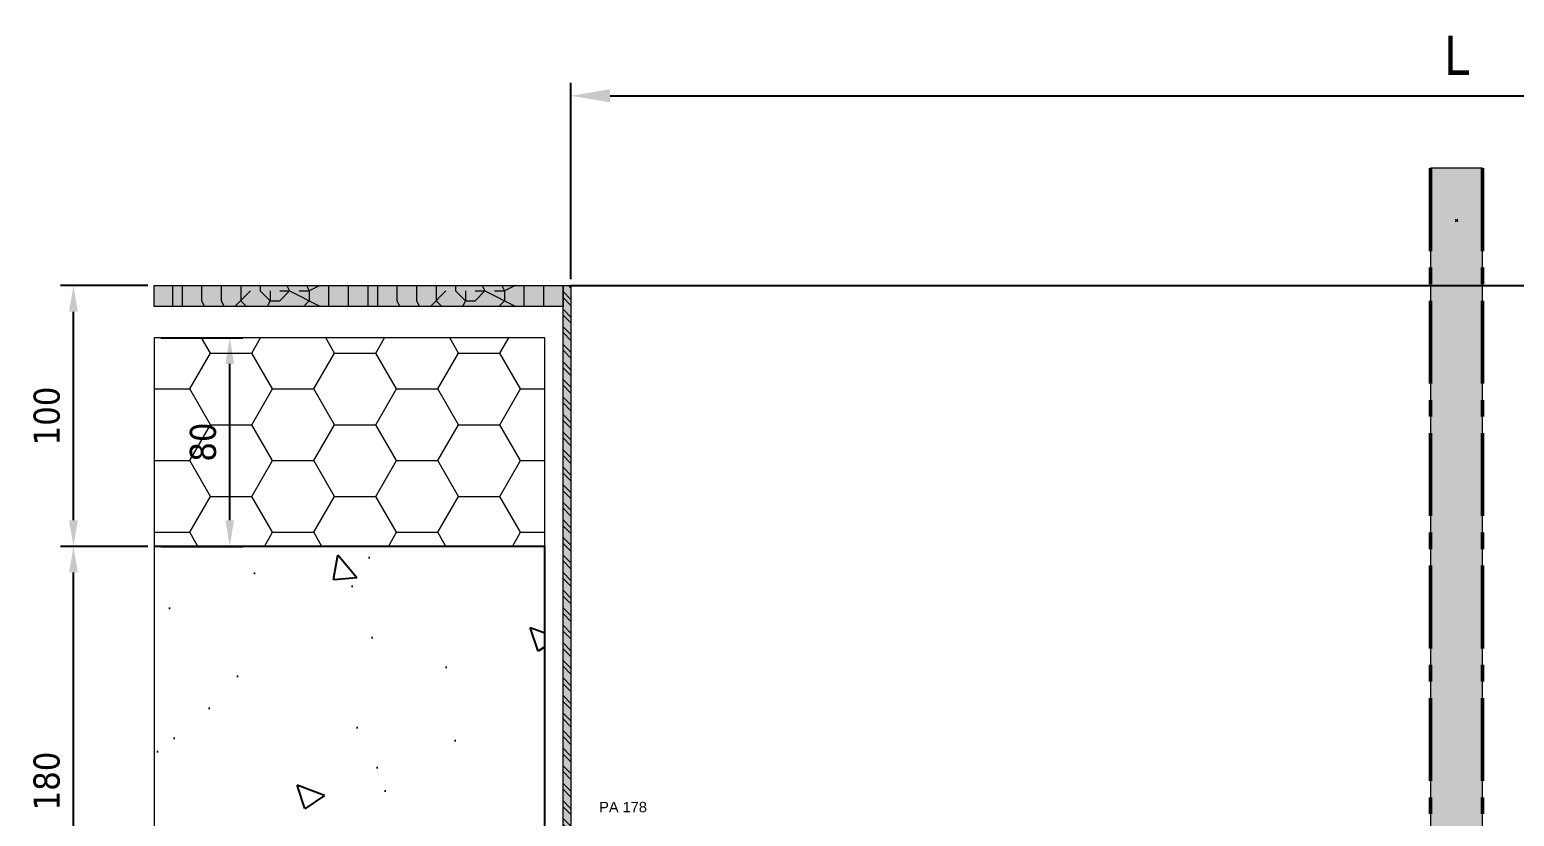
# Model space of a CAD drawing. Header units: millimetres. Extents: x -20000 to 230000, y -17405 to 24510.
# Drawn here: x 54452 to 55022, y -5776 to -5474 of the extents above; entities that cross this region are included whole.
import ezdxf
from ezdxf.enums import TextEntityAlignment as Align

# ---------------------------------------------------------------- set-up
doc = ezdxf.new("R2010")
doc.units = ezdxf.units.MM
doc.header["$PDMODE"] = 35
doc.header["$PDSIZE"] = 0.5
doc.linetypes.add('AXES', pattern=[50.800000000000004, 31.75, -6.35, 6.35, -6.35])
doc.layers.get('0').update_dxf_attribs({"lineweight": 13})
doc.layers.get('Defpoints').update_dxf_attribs({"true_color": 0xc2a584})
doc.layers.add('0 - Invisible', color=43, linetype='Continuous', lineweight=0, plot=False)
for name, color, linetype, lineweight in [('1 - Aluminium', 150, 'Continuous', 13), ('1 - Axe', 1, 'AXES', 0), ('1 - BETON', 251, 'Continuous', 25), ('1 - Bois', 44, 'Continuous', 13), ('1 - Cotation', 32, 'Continuous', 13), ('1 - Isolant', 132, 'Continuous', 13)]:
    doc.layers.add(name, color=color, linetype=linetype, lineweight=lineweight)
doc.layers.add('1 - Cache', color=7, linetype='Continuous', lineweight=0, true_color=0xffffff)
doc.styles.get("Standard").update_dxf_attribs({"font": 'ARIALUNI.TTF'})
doc.styles.add('Texte Poralu', font='tahomabd.ttf')
doc.dimstyles.new('100 - 1000', dxfattribs={"dimtxt": 15, "dimasz": 15, "dimexe": 5, "dimexo": 2.5, "dimgap": 8, "dimtad": 1, "dimdec": 1, "dimtxsty": 'Texte Poralu', "dimcen": 10, "dimazin": 0, "dimtfac": 1, "dimtdec": 1, "dimtmove": 0, "dimatfit": 3, "dimfxl": 1, "dimarcsym": 0})
doc.dimstyles.new('30 - 1000', dxfattribs={"dimtxt": 10, "dimasz": 10, "dimexe": 5, "dimexo": 2.5, "dimgap": 5, "dimtad": 1, "dimdec": 1, "dimtxsty": 'Texte Poralu', "dimcen": 5, "dimazin": 0, "dimtfac": 1, "dimtdec": 1, "dimtmove": 0, "dimatfit": 3, "dimfxl": 1, "dimarcsym": 0})

# ---------------------------------------------------------------- blocks, each defined once
blk = doc.blocks.new('*U841')
at = {"layer": '1 - Isolant'}
h = blk.add_hatch(dxfattribs=at)
h.set_pattern_fill('HONEY', color=256, scale=5, style=0)
h.set_pattern_definition([(0, (110.0000906813123, 79.99999999999812), (23.8125, 13.748153225), [15.875, -31.75]), (120, (110.0000906813123, 79.99999999999812), (-23.81249994797095, 13.74815331511695), [15.87499999999995, -31.7499999999999]), (59.99999999999999, (110.0000906813123, 79.99999999999812), (5.202904551637744e-08, 27.49630654011694), [-31.75, 15.875])])
h.paths.add_polyline_path([(-149.9999933903616, 0), (0, -9.094947017729282e-13), (-8.952838470577262e-13, 79.99999999999818), (-149.9999933903625, 79.99999999999906)])
at = {"layer": '0 - Invisible'}
blk.add_lwpolyline([(-149.9999933903625, 79.99999999999906), (-149.9999933903616, 0)], dxfattribs=at)
at = {"layer": '1 - Isolant'}
blk.add_lwpolyline([(-149.9999933903616, 0), (0, 0), (0, 0), (0, -9.094947017729282e-13), (-8.952838470577262e-13, 79.99999999999818), (-149.9999933903625, 79.99999999999906)], dxfattribs=at)
blk = doc.blocks.new('*U899')
for tag, p in [('PA1', (-319.999915530876, 123)), ('PA2', (319.9999155310297, 123))]:
    blk.add_attdef(tag, text='', height=4).set_placement(p, align=Align.MIDDLE_CENTER)
blk = doc.blocks.new('*D1056')
at = {"layer": '1 - Cotation', "color": 0, "lineweight": -2, "transparency": 16777216}
for p, q in [((54660.00011916106, -5569.571588351111), (54660.00011916106, -5494.256614634793)), ((55339.9999502224, -5569.571588351122), (55339.9999502224, -5494.256614634793)), ((54675.00011916106, -5499.256614634793), (55324.9999502224, -5499.256614634793))]:
    blk.add_line(p, q, dxfattribs=at)
at = {"layer": '1 - Cotation', "color": 0, "transparency": 16777216}
for points in [[(54675.00011916106, -5496.756614634793), (54675.00011916106, -5501.756614634793), (54660.00011916106, -5499.256614634793)], [(55324.9999502224, -5496.756614634793), (55324.9999502224, -5501.756614634793), (55339.9999502224, -5499.256614634793)]]:
    blk.add_solid(points, dxfattribs=at)
at = {"layer": 'Defpoints', "color": 0, "transparency": 16777216}
for p in [(55339.9999502224, -5499.256614634793), (54660.00011916106, -5572.071588351111), (55339.9999502224, -5572.071588351122)]:
    blk.add_point(p, dxfattribs=at)
at = {"layer": '1 - Cotation', "color": 0, "transparency": 16777216, "insert": (55000.00003469173, -5483.756614634793), "char_height": 15, "attachment_point": 5, "style": 'Texte Poralu'}
blk.add_mtext('L', dxfattribs=at)
blk = doc.blocks.new('*U833')
at = {"layer": '1 - BETON'}
h = blk.add_hatch(dxfattribs=at)
h.set_pattern_fill('CONCRETE', color=256, scale=15, style=0, pattern_type=2)
h.set_pattern_definition([(49.99999999999999, (-50.00000000000003, -20.00000000000003), (107.589027390113, -9.412820247389266), [11.25, -123.75]), (355, (-50.00000000000003, -20.00000000000003), (-20.81270004195, 112.8288200550018), [9, -99]), (100.4514, (-41.03424800000003, -20.78440100000002), (86.77640725710323, 103.415931309143), [9.5610285, -105.1713168]), (46.18420000000002, (-50.00000000000003, 9.999999999999977), (160.0861572938467, -24.82785214935271), [16.87499999999996, -185.6249999999997]), (96.6356, (-36.65948825000003, 7.931003949999974), (140.1994058323055, 146.1176806350663), [14.3415432, -157.75695]), (351.1842, (-50.00000000000003, 9.999999999999977), (140.1992917700441, 146.1177901387987), [13.5, -148.5]), (21, (-35.00000000000003, 2.499999999999975), (89.53605781776925, -60.39283359980082), [11.25, -123.75]), (326.0000000000001, (-35.00000000000003, 2.499999999999975), (36.49729978823726, 108.772506757028), [9, -99]), (71.4514, (-27.53866505000002, -2.532740900000025), (126.0333942872235, 48.37957450649286), [9.5610285, -105.1713168]), (37.50000000000001, (-50.00000000000003, -20.00000000000003), (1.8239782975936, 49.93407807469672), [0, -97.8, 0, -100.5, 0, -99.375]), (7.499999999999999, (-50.00000000000003, -20.00000000000003), (39.46043061632229, 59.16175678235403), [0, -57.3, 0, -95.55, 0, -37.875]), (327.5, (-83.45000000000003, -20.00000000000003), (80.07336542586135, -3.383230760156963), [0, -37.5, 0, -117, 0, -155.25]), (317.5, (-98.45000000000003, -20.00000000000003), (87.47792540135794, 15.01574734984766), [0, -48.75, 0, -77.69999999999999, 0, -110.25])])
h.paths.add_polyline_path([(150, 179.9999999999999), (150, 0), (0, 0), (0, 180)])
at = {"layer": '0 - Invisible'}
blk.add_lwpolyline([(150, 179.9999999999999), (150, 0)], dxfattribs=at)
at = {"layer": '1 - BETON'}
blk.add_lwpolyline([(150, 0), (0, 0), (0, 180), (150, 179.9999999999999)], dxfattribs=at)
blk = doc.blocks.new('*D1057')
at = {"layer": 'Defpoints', "color": 0, "lineweight": -2, "transparency": 16777216}
for p, q in [((54497.5, -5672.071593255383), (54463.97946895147, -5672.071593255383)), ((54468.97946895147, -5842.071593255383), (54468.97946895147, -5682.071593255383)), ((54497.5, -5852.071593255383), (54463.97946895147, -5852.071593255383))]:
    blk.add_line(p, q, dxfattribs=at)
at = {"layer": 'Defpoints', "color": 0, "transparency": 16777216}
for p in [(54468.97946895147, -5672.071593255383), (54500, -5672.071593255383), (54500, -5852.071593255383)]:
    blk.add_point(p, dxfattribs=at)
for points in [[(54467.3128022848, -5682.071593255383), (54470.64613561813, -5682.071593255383), (54468.97946895147, -5672.071593255383)], [(54467.3128022848, -5842.071593255383), (54470.64613561813, -5842.071593255383), (54468.97946895147, -5852.071593255383)]]:
    blk.add_solid(points, dxfattribs=at)
at = {"layer": 'Defpoints', "color": 0, "transparency": 16777216, "insert": (54458.7511277829, -5762.071593255375), "char_height": 10, "attachment_point": 5, "rotation": 90, "style": 'Texte Poralu'}
blk.add_mtext('180', dxfattribs=at)
blk = doc.blocks.new('*D1061')
at = {"layer": 'Defpoints', "color": 0, "lineweight": -2, "transparency": 16777216}
for p, q in [((54497.49984736393, -5572.072001772911), (54463.97946895147, -5572.072001772911)), ((54468.97946895147, -5662.071593255383), (54468.97946895147, -5582.072001772911)), ((54497.5, -5672.071593255383), (54463.97946895147, -5672.071593255383))]:
    blk.add_line(p, q, dxfattribs=at)
at = {"layer": 'Defpoints', "color": 0, "transparency": 16777216}
for p in [(54468.97946895147, -5572.072001772911), (54499.99984736393, -5572.072001772911), (54500, -5672.071593255383)]:
    blk.add_point(p, dxfattribs=at)
for points in [[(54467.3128022848, -5582.072001772911), (54470.64613561813, -5582.072001772911), (54468.97946895147, -5572.072001772911)], [(54467.3128022848, -5662.071593255383), (54470.64613561813, -5662.071593255383), (54468.97946895147, -5672.071593255383)]]:
    blk.add_solid(points, dxfattribs=at)
at = {"layer": 'Defpoints', "color": 0, "transparency": 16777216, "insert": (54458.77463349143, -5622.071797514139), "char_height": 10, "attachment_point": 5, "rotation": 90, "style": 'Texte Poralu'}
blk.add_mtext('100', dxfattribs=at)
blk = doc.blocks.new('*U844')
at = {"layer": '1 - Aluminium'}
h = blk.add_hatch(dxfattribs=at)
h.set_pattern_fill('ANSI32,_I', color=256, scale=0.5, style=2)
h.set_pattern_definition([(45, (-67442.98265020993, -44957.63873603865), (-3.367596045400933, 3.367596045400933), []), (45, (-67440.73758520994, -44957.63873603865), (-3.367596045400933, 3.367596045400933), [])])
h.paths.add_polyline_path([(0, 0), (3, 0), (3, 280.0000049042504), (0, 280.0000049042504)])
at = {"layer": '1 - Cache'}
h = blk.add_hatch(color=256, dxfattribs=at)
h.dxf.hatch_style = 2
h.paths.add_polyline_path([(0, 0), (3, 0), (3, 280.0000049042504), (0, 280.0000049042504)])
at = {"layer": '1 - Aluminium'}
blk.add_lwpolyline([(0, 0), (3, 0), (3, 280.0000049042504), (0, 280.0000049042504)], close=True, dxfattribs=at)
blk = doc.blocks.new('*U843')
at = {"layer": '1 - Bois'}
h = blk.add_hatch(dxfattribs=at)
h.set_pattern_fill('352', color=256, scale=75, style=0, pattern_type=2)
h.set_pattern_definition([(0, (158.2501443578496, -17), (75, 75), [22.5, -52.5]), (0, (158.2501443578496, -13.25), (75, 75), [22.5, -52.5]), (0, (162.0001443578496, -5.75), (75, 75), [15, -60]), (0, (165.7501443578496, 1.75), (75, 75), [11.25, -63.75]), (0, (165.7501443578496, 9.25), (75, 75), [7.5, -67.5]), (0, (147.0001443578496, 16.75), (75, 75), [3.75, -18.75, 3.75, -48.75]), (0, (158.2501443578496, 20.5), (75, 75), [3.75, -30, 11.25, -30]), (0, (173.2501443578496, 24.25), (75, 75), [3.75, -3.75, 3.75, -63.75]), (0, (169.5001443578496, 28), (75, 75), [3.75, -71.25]), (0, (165.7501443578496, 35.5), (75, 75), [11.25, -63.75]), (0, (165.7501443578496, 43), (75, 75), [15, -60]), (0, (162.0001443578496, 50.5), (75, 75), [18.75, -22.5, 3.75, -30]), (90, (132.0001443578496, 5.5), (-74.99999999999999, 75), [3.75, -7.5, 18.75, -45]), (90, (135.7501443578496, 13), (-74.99999999999999, 75), [3.75, -3.75, 11.25, -56.25]), (90, (139.5001443578496, 43), (-74.99999999999999, 75), [7.5, -67.5]), (90, (143.2501443578496, 13), (-74.99999999999999, 75), [15, -22.5, 3.75, -33.75]), (90, (147.0001443578496, 54.25), (-74.99999999999999, 75), [3.75, -71.25]), (90, (150.7501443578496, 16.75), (-74.99999999999999, 75), [11.25, -63.75]), (90, (158.2501443578496, 20.5), (-74.99999999999999, 75), [7.5, -67.5]), (90, (165.7501443578496, 20.5), (-74.99999999999999, 75), [3.75, -11.25, 11.25, -48.75]), (90, (169.5001443578496, 24.25), (-74.99999999999999, 75), [3.75, -71.25]), (90, (173.2501443578496, 9.25), (-74.99999999999999, 75), [10.5, -64.5]), (90, (177.0001443578496, -5.75), (-74.99999999999999, 75), [7.5, -67.5]), (90, (184.5001443578496, 24.25), (-74.99999999999999, 75), [3.75, -71.25]), (90, (192.0001443578496, 20.5), (-74.99999999999999, 75), [11.25, -63.75]), (90, (199.5001443578496, 20.5), (-74.99999999999999, 75), [11.25, -63.75]), (45, (188.2501443578496, -9.5), (8.326672684688674e-15, 75.00000000142686), [5.30325, -5.30325, 5.30325, -90.15626715]), (45, (173.2501443578496, 9.25), (8.326672684688674e-15, 75.00000000142686), [10.6065, -95.45951715]), (45, (143.2501443578496, 46.75), (8.326672684688674e-15, 75.00000000142686), [10.6065, -95.45951715]), (45, (158.2501443578496, 28), (8.326672684688674e-15, 75.00000000142686), [10.6065, -95.45951715]), (45, (162.0001443578496, 13), (8.326672684688674e-15, 75.00000000142686), [10.6065, -95.45951715]), (45, (184.5001443578496, -2), (8.326672684688674e-15, 75.00000000142686), [10.6065, -95.45951715]), (45, (177.0001443578496, 1.75), (8.326672684688674e-15, 75.00000000142686), [15.9099, -90.15611715]), (45, (154.5001443578496, 35.5), (8.326672684688674e-15, 75.00000000142686), [5.30325, -100.76276715]), (45, (150.7501443578496, 43), (8.326672684688674e-15, 75.00000000142686), [5.30325, -100.76276715]), (45, (180.7501443578496, 43), (8.326672684688674e-15, 75.00000000142686), [5.30325, -100.76276715]), (45, (150.7501443578496, 5.5), (8.326672684688674e-15, 75.00000000142686), [5.30325, -100.76276715]), (45, (192.0001443578496, 31.75), (8.326672684688674e-15, 75.00000000142686), [5.30325, -100.76276715]), (45, (165.7501443578496, 24.25), (8.326672684688674e-15, 75.00000000142686), [5.30325, -100.76276715]), (45, (173.2501443578496, 31.75), (8.326672684688674e-15, 75.00000000142686), [5.30325, -100.76276715]), (135, (169.5001443578496, 16.75), (-75.00000000142686, 8.326672684688674e-15), [5.30325, -5.30325, 15.9099, -79.54961714999999]), (135, (180.7501443578496, 16.75), (-75.00000000142686, 8.326672684688674e-15), [5.30325, -100.76276715]), (135, (180.7501443578496, -9.5), (-75.00000000142686, 8.326672684688674e-15), [5.30325, -100.76276715]), (135, (165.7501443578496, 9.25), (-75.00000000142686, 8.326672684688674e-15), [5.30325, -100.76276715]), (135, (177.0001443578496, 24.25), (-75.00000000142686, 8.326672684688674e-15), [5.30325, -100.76276715]), (135, (158.2501443578496, 5.5), (-75.00000000142686, 8.326672684688674e-15), [5.30325, -100.76276715]), (135, (188.2501443578496, 5.5), (-75.00000000142686, 8.326672684688674e-15), [5.30325, -100.76276715]), (135, (135.7501443578496, -17), (-75.00000000142686, 8.326672684688674e-15), [5.30325, -100.76276715]), (135, (139.5001443578496, -13.25), (-75.00000000142686, 8.326672684688674e-15), [10.6065, -95.45951715]), (135, (143.2501443578496, -9.5), (-75.00000000142686, 8.326672684688674e-15), [10.6065, -95.45951715]), (135, (150.7501443578496, -9.5), (-75.00000000142686, 8.326672684688674e-15), [10.6065, -95.45951715]), (135, (154.5001443578496, -2), (-75.00000000142686, 8.326672684688674e-15), [10.6065, -95.45951715]), (135, (184.5001443578496, 28), (-75.00000000142686, 8.326672684688674e-15), [10.6065, -95.45951715]), (135, (199.5001443578496, -9.5), (-75.00000000142686, 8.326672684688674e-15), [10.6065, -95.45951715]), (135, (203.2501443578496, 50.5), (-75.00000000142686, 8.326672684688674e-15), [10.6065, -95.45951715]), (135, (203.2501443578496, 43), (-75.00000000142686, 8.326672684688674e-15), [10.6065, -95.45951715]), (135, (195.7501443578496, 39.25), (-75.00000000142686, 8.326672684688674e-15), [10.6065, -95.45951715]), (135, (143.2501443578496, 39.25), (-75.00000000142686, 8.326672684688674e-15), [15.9099, -90.15611715]), (135, (192.0001443578496, 31.75), (-75.00000000142686, 8.326672684688674e-15), [15.9099, -90.15611715]), (26.56505119999999, (150.7501443578496, 54.25), (75.00000000000706, 3.000483611570459e-08), [8.385, -159.320098275]), (26.56505119999999, (150.7501443578496, 16.75), (75.00000000000706, 3.000483611570459e-08), [8.385, -159.320098275]), (26.56505119999999, (158.2501443578496, 39.25), (75.00000000000706, 3.000483611570459e-08), [8.385, -159.320098275]), (26.56505119999999, (180.7501443578496, -13.25), (75.00000000000706, 3.000483611570459e-08), [8.385, -159.320098275]), (26.56505119999999, (177.0001443578496, -5.75), (75.00000000000706, 3.000483611570459e-08), [8.385, -159.320098275]), (26.56505119999999, (154.5001443578496, 9.25), (75.00000000000706, 3.000483611570459e-08), [8.385, -159.320098275]), (26.56505119999999, (154.5001443578496, 46.75), (75.00000000000706, 3.000483611570459e-08), [8.385, -159.320098275]), (26.56505119999999, (177.0001443578496, 24.25), (75.00000000000706, 3.000483611570459e-08), [16.77, -150.935098275]), (63.43494882, (177.0001443578496, 35.5), (3.824898731075166e-09, 75.00000000000705), [8.384999999999982, -159.3200982749997]), (63.43494882, (188.2501443578496, 13), (3.824898731075166e-09, 75.00000000000705), [8.384999999999982, -159.3200982749997]), (63.43494882, (150.7501443578496, 28), (3.824898731075166e-09, 75.00000000000705), [8.384999999999982, -159.3200982749997]), (63.43494882, (135.7501443578496, 31.75), (3.824898731075166e-09, 75.00000000000705), [8.384999999999982, -159.3200982749997]), (63.43494882, (180.7501443578496, 16.75), (3.824898731075166e-09, 75.00000000000705), [8.384999999999982, -159.3200982749997]), (63.43494882, (173.2501443578496, 16.75), (3.824898731075166e-09, 75.00000000000705), [8.384999999999982, -159.3200982749997]), (63.43494882, (143.2501443578496, 28), (3.824898731075166e-09, 75.00000000000705), [16.76999999999996, -150.9350982749997]), (63.43494882, (199.5001443578496, 1.75), (3.824898731075166e-09, 75.00000000000705), [16.76999999999996, -150.9350982749997]), (63.43494882, (192.0001443578496, 5.5), (3.824898731075166e-09, 75.00000000000705), [16.76999999999996, -150.9350982749997]), (116.5650512, (132.0001443578496, -5.75), (-3.000486109572265e-08, 75.00000000000705), [8.384999999999982, -159.3200982749997]), (116.5650512, (132.0001443578496, 35.5), (-3.000486109572265e-08, 75.00000000000705), [8.384999999999982, -159.3200982749997]), (116.5650512, (147.0001443578496, -17), (-3.000486109572265e-08, 75.00000000000705), [8.384999999999982, -159.3200982749997]), (116.5650512, (139.5001443578496, 50.5), (-3.000486109572265e-08, 75.00000000000705), [8.384999999999982, -159.3200982749997]), (116.5650512, (147.0001443578496, 5.5), (-3.000486109572265e-08, 75.00000000000705), [8.384999999999982, -159.3200982749997]), (116.5650512, (162.0001443578496, 13), (-3.000486109572265e-08, 75.00000000000705), [8.384999999999982, -159.3200982749997]), (116.5650512, (169.5001443578496, 28), (-3.000486109572265e-08, 75.00000000000705), [8.384999999999982, -159.3200982749997]), (116.5650512, (135.7501443578496, -2), (2.408598827469133e-05, 75.00001205800363), [8.384999999999982, -159.3200982749997]), (116.5650512, (154.5001443578496, 9.25), (-3.000486109572265e-08, 75.00000000000705), [8.384999999999982, -159.3200982749997]), (116.5650512, (177.0001443578496, 1.75), (-3.000486109572265e-08, 75.00000000000705), [8.384999999999982, -159.3200982749997]), (116.5650512, (184.5001443578496, 9.25), (-3.000486109572265e-08, 75.00000000000705), [8.384999999999982, -159.3200982749997]), (116.5650512, (199.5001443578496, 31.75), (-3.000486109572265e-08, 75.00000000000705), [8.384999999999982, -159.3200982749997]), (116.5650512, (143.2501443578496, 54.25), (-3.000486109572265e-08, 75.00000000000705), [8.384999999999982, -159.3200982749997]), (116.5650512, (132.0001443578496, 50.5), (-3.000486109572265e-08, 75.00000000000705), [16.76999999999996, -150.9350982749997]), (116.5650512, (143.2501443578496, -2), (-3.000486109572265e-08, 75.00000000000705), [16.76999999999996, -150.9350982749997]), (153.43494882, (132.0001443578496, -13.25), (-75.00000000000705, 3.82492371109322e-09), [8.385, -159.320098275]), (153.43494882, (195.7501443578496, -17), (-75.00000000000705, 3.82492371109322e-09), [8.385, -159.320098275]), (153.43494882, (192.0001443578496, 20.5), (-75.00000000000705, 3.82492371109322e-09), [8.385, -159.320098275]), (153.43494882, (162.0001443578496, -5.75), (-75.00000000000705, 3.82492371109322e-09), [8.385, -159.320098275]), (153.43494882, (158.2501443578496, -13.25), (-75.00000000000705, 3.82492371109322e-09), [8.385, -159.320098275]), (153.43494882, (165.7501443578496, 1.75), (-75.00000000000705, 3.82492371109322e-09), [8.385, -159.320098275]), (153.43494882, (188.2501443578496, 46.75), (-75.00000000000705, 3.82492371109322e-09), [8.385, -159.320098275]), (153.43494882, (195.7501443578496, 50.5), (-75.00000000000705, 3.82492371109322e-09), [16.77, -150.935098275])])
h.paths.add_polyline_path([(0, 0), (157.0001443578496, 0), (157.0001443578496, 8), (0, 8)])
at = {"layer": '1 - Cache'}
h = blk.add_hatch(color=256, dxfattribs=at)
h.dxf.hatch_style = 2
h.paths.add_polyline_path([(0, 0), (157.0001443578496, 0), (157.0001443578496, 8), (0, 8)])
at = {"layer": '1 - Bois'}
blk.add_lwpolyline([(0, 0), (157.0001443578496, 0), (157.0001443578496, 8), (0, 8)], close=True, dxfattribs=at)
blk = doc.blocks.new('*D1060')
at = {"layer": 'Defpoints', "color": 0, "lineweight": -2, "transparency": 16777216}
for p, q in [((54502.49997480332, -5592.071698345001), (54534.0047914788, -5592.071698345001)), ((54529.0047914788, -5662.071698344981), (54529.0047914788, -5602.071698345001)), ((54502.5000308511, -5672.071698344981), (54534.0047914788, -5672.071698344981))]:
    blk.add_line(p, q, dxfattribs=at)
at = {"layer": 'Defpoints', "color": 0, "transparency": 16777216}
for p in [(54499.99997480332, -5592.071698345001), (54529.0047914788, -5592.071698345001), (54500.0000308511, -5672.071698344981)]:
    blk.add_point(p, dxfattribs=at)
for points in [[(54527.33812481214, -5602.071698345001), (54530.67145814547, -5602.071698345001), (54529.0047914788, -5592.071698345001)], [(54527.33812481214, -5662.071698344981), (54530.67145814547, -5662.071698344981), (54529.0047914788, -5672.071698344981)]]:
    blk.add_solid(points, dxfattribs=at)
at = {"layer": 'Defpoints', "color": 0, "transparency": 16777216, "insert": (54518.77645031023, -5632.071698344983), "char_height": 10, "attachment_point": 5, "rotation": 90, "style": 'Texte Poralu'}
blk.add_mtext('80', dxfattribs=at)
blk = doc.blocks.new('*U810')
at = {"layer": '1 - Cache'}
blk.add_hatch(color=256, dxfattribs=at).paths.add_polyline_path([(-9.999998090614719, 20.00000095469253), (-10.00005250810444, -550.0001083449146), (9.999947491895472, -550.0001102542997), (10.00000190938519, 19.9999990453073)])
at = {"layer": '0 - Invisible'}
blk.add_lwpolyline([(-9.999998090614719, 20.00000095469253), (-10.00005250810444, -550.0001083449146), (9.999947491895472, -550.0001102542997), (10.00000190938519, 19.9999990453073)], close=True, dxfattribs=at)
for p in [(0, 0), (-5.059871924583109e-05, -530.0001092996072)]:
    blk.add_point(p, dxfattribs=at)
at = {"layer": '1 - Axe', "lineweight": 50}
for p, q in [((-9.999998090614719, 20.00000095469253), (-10.00005250810444, -550.0001083449146)), ((10.00000190938519, 19.9999990453073), (9.999947491895472, -550.0001102542997))]:
    blk.add_line(p, q, dxfattribs=at)

msp = doc.modelspace()

# ---------------------------------------------------------------- linework, layer by layer
at = {"layer": 'Defpoints', "ltscale": 2}
msp.add_line((54660.00011916106, -5572.071588351111), (55339.9999502224, -5572.071588351122), dxfattribs=at)

# ---------------------------------------------------------------- block references
msp.add_blockref('*U810', (54999.99992697508, -5547.071588351129))
at = {"xscale": -1}
for name, p, rotation in [('*U843', (54499.99984736393, -5572.072001772911), 180.0000749115409), ('*U844', (54660.00011916095, -5852.071593255361), 359.9999999999984)]:
    msp.add_blockref(name, p, dxfattribs=dict(at, rotation=rotation))
at = {"rotation": 4.014127135292442e-05}
msp.add_blockref('*U841', (54650.00002424142, -5672.071593255383), dxfattribs=at)
at = {"xscale": -1}
msp.add_blockref('*U833', (54650, -5852.071593255383), dxfattribs=at)
ref = msp.add_blockref('*U899', (55000.00002406801, -5895.071593255387))
ref.add_attrib('PA1', 'PA 178', dxfattribs={"height": 4}).set_placement((54680.00010853713, -5772.071593255387), align=Align.MIDDLE_CENTER)

# ---------------------------------------------------------------- dimensions: what is measured, and where the dimension line sits
at = {"layer": '1 - Cotation'}
dim = msp.add_linear_dim(base=(55339.9999502224, -5499.256614634793), p1=(54660.00011916106, -5572.071588351111), p2=(55339.9999502224, -5572.071588351122), text='L', dimstyle='100 - 1000', dxfattribs=at)
dim.commit()
dim.dimension.update_dxf_attribs({"geometry": '*D1056', "text_midpoint": (55000.00003469173, -5483.756614634793)})
at = {"layer": 'Defpoints'}
for base, p1, p2, picture, middle in [((54468.97946895147, -5572.072001772911), (54500, -5672.071593255383), (54499.99984736393, -5572.072001772911), '*D1061', (54458.77463349143, -5622.071797514139)), ((54529.0047914788, -5592.071698345001), (54500.0000308511, -5672.071698344981), (54499.99997480332, -5592.071698345001), '*D1060', (54518.77645031023, -5632.071698344983)), ((54468.97946895147, -5672.071593255383), (54500, -5852.071593255383), (54500, -5672.071593255383), '*D1057', (54458.7511277829, -5762.071593255375))]:
    dim = msp.add_linear_dim(base=base, p1=p1, p2=p2, angle=90, dimstyle='30 - 1000', dxfattribs=at)
    dim.commit()
    dim.dimension.update_dxf_attribs({"geometry": picture, "text_midpoint": middle})

doc.saveas('drawing.dxf')
